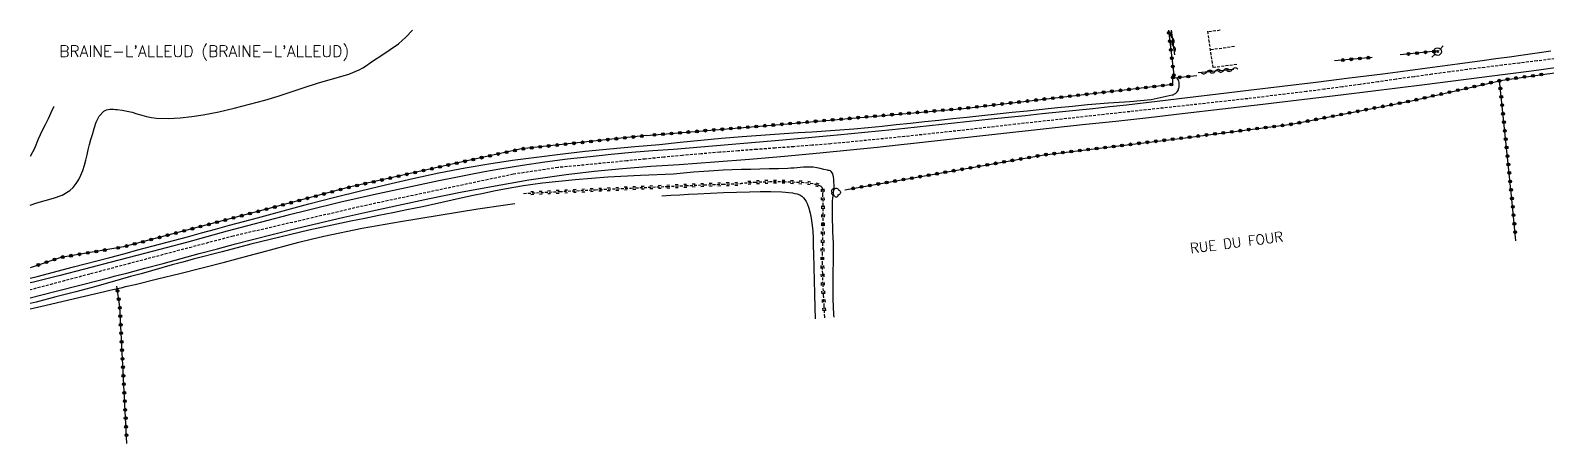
# Model space of a CAD drawing. Header units: millimetres. Extents: x 149000 to 150004, y 153000 to 154002.
# Drawn here: x 149000 to 149267.2, y 153927.1 to 154000 of the extents above; entities that cross this region are included whole.
import ezdxf
from ezdxf.enums import TextEntityAlignment as Align

# ---------------------------------------------------------------- set-up
doc = ezdxf.new("R2010")
doc.units = ezdxf.units.MM
doc.linetypes.add('DASHED', pattern=[0.75, 0.5, -0.25])
doc.layers.get('0').update_dxf_attribs({"linetype": 'CONTINUOUS'})
for name, color, linetype in [('W0001', 6, 'DASHED'), ('W0008', 7, 'CONTINUOUS'), ('W0112', 1, 'DASHED'), ('W0211', 2, 'CONTINUOUS'), ('W0214', 2, 'CONTINUOUS'), ('W0220', 5, 'DASHED'), ('W0300', 7, 'CONTINUOUS'), ('W0310', 3, 'CONTINUOUS'), ('W0323', 7, 'CONTINUOUS'), ('W0473', 7, 'CONTINUOUS'), ('W0510', 5, 'CONTINUOUS'), ('W0980', 7, 'CONTINUOUS'), ('W0989', 7, 'CONTINUOUS')]:
    doc.layers.add(name, color=color, linetype=linetype)
doc.styles.get("Standard").update_dxf_attribs({"font": 'romans.shx', "width": 0.85})

# ---------------------------------------------------------------- blocks, each defined once
blk = doc.blocks.new('T473')
for p, q in [((-0.166667, 0.166667), (0.166667, -0.166667)), ((-0.166667, -0.166667), (0.166667, 0.166667)), ((0.500001, 0.500001), (1.000002, 1.000002)), ((-1.000002, -1.000002), (-0.500001, -0.500001))]:
    blk.add_line(p, q)
blk.add_ellipse((0, 0), major_axis=(0.471405, 0.471405), ratio=1, start_param=5.4977871438, end_param=11.780972451)
blk = doc.blocks.new('T300')
for p, q in [((-0.8, 0.51), (-0.86, 0.34)), ((-0.86, 0.34), (-0.86, 0.17)), ((-0.86, 0.17), (-0.74, 0.06)), ((-0.69, 0.63), (-0.8, 0.51)), ((-0.8, -0.06), (-0.74, 0.06)), ((-0.74, 0.06), (-0.69, 0.11)), ((-0.57, 0.69), (-0.69, 0.63)), ((-0.46, 0.69), (-0.57, 0.69)), ((-0.29, 0.63), (-0.46, 0.69)), ((-0.29, 0.63), (-0.17, 0.74)), ((-0.23, 0.57), (-0.29, 0.63)), ((-0.17, 0.74), (-0.06, 0.8)), ((-0.06, 0.8), (0.06, 0.8)), ((0.06, 0.8), (0.23, 0.74)), ((0.23, 0.74), (0.34, 0.63)), ((0.34, 0.63), (0.4, 0.51)), ((0.46, 0.46), (0.34, 0.46)), ((0.4, 0.51), (0.4, 0.46)), ((0.57, 0.4), (0.46, 0.46)), ((0.57, 0.4), (0.69, 0.29)), ((0.69, 0.29), (0.74, 0.17)), ((0.74, 0.06), (0.69, -0.17)), ((0.74, 0.17), (0.74, 0.06)), ((-0.8, -0.17), (-0.8, -0.06)), ((-0.8, -0.23), (-0.8, -0.17)), ((-0.74, -0.34), (-0.8, -0.23)), ((-0.69, -0.4), (-0.74, -0.34)), ((-0.51, -0.46), (-0.69, -0.4)), ((-0.4, -0.46), (-0.51, -0.46)), ((-0.4, -0.46), (-0.34, -0.46)), ((-0.34, -0.46), (-0.34, -0.4)), ((-0.34, -0.51), (-0.34, -0.46)), ((-0.29, -0.63), (-0.34, -0.51)), ((-0.17, -0.74), (-0.29, -0.63)), ((-0.06, -0.8), (-0.17, -0.74)), ((0.06, -0.8), (-0.06, -0.8)), ((0.17, -0.74), (0.06, -0.8)), ((0.23, -0.69), (0.17, -0.74)), ((0.29, -0.46), (0.23, -0.46)), ((0.29, -0.63), (0.23, -0.69)), ((0.46, -0.4), (0.29, -0.46)), ((0.34, -0.51), (0.29, -0.63)), ((0.34, -0.51), (0.34, -0.46)), ((0.57, -0.34), (0.46, -0.4)), ((0.63, -0.29), (0.57, -0.34)), ((0.69, -0.17), (0.63, -0.29))]:
    blk.add_line(p, q)
blk = doc.blocks.new('t310o')
at = {"color": 0, "linetype": 'Continuous'}
for centre, start, end in [((-0.5, 0.38), 216.8699, 323.1304), ((0.5, -0.37), 36.8699, 143.1303)]:
    blk.add_arc(centre, 0.625, start, end, dxfattribs=at)
blk = doc.blocks.new('t323o')
at = {"color": 0, "linetype": 'Continuous'}
for radius in [0.25, 0.15]:
    blk.add_circle((0, 0), radius, dxfattribs=at)
blk = doc.blocks.new('t220o')
at = {"color": 0, "linetype": 'Continuous'}
for p, q in [((-0.25, 0.25), (0.25, 0.25)), ((-0.25, -0.25), (0.25, -0.25))]:
    blk.add_line(p, q, dxfattribs=at)

msp = doc.modelspace()

# ---------------------------------------------------------------- linework, layer by layer
at = {"layer": 'W0001'}
for points in [[(149268.59, 153994.98), (149265.51, 153994.6), (149262.43, 153994.23), (149259.36, 153993.85), (149256.28, 153993.47), (149253.2, 153993.08), (149250.13, 153992.68), (149246.97, 153992.25), (149243.82, 153991.82), (149240.66, 153991.37), (149237.51, 153990.92), (149234.35, 153990.47), (149231.2, 153990.03), (149228.04, 153989.61), (149224.88, 153989.2), (149214.51, 153987.95), (149204.13, 153986.79), (149193.74, 153985.66), (149183.36, 153984.52), (149173.6, 153983.43), (149163.84, 153982.33), (149154.07, 153981.27), (149144.3, 153980.3), (149141.04, 153980), (149137.78, 153979.74), (149134.52, 153979.48), (149131.25, 153979.24), (149127.99, 153979), (149124.73, 153978.76), (149121.47, 153978.5), (149118.21, 153978.23), (149114.93, 153977.94), (149111.65, 153977.63), (149108.36, 153977.31), (149105.08, 153976.98), (149092.99, 153975.81), (149085.11, 153974.63), (149059.39, 153969.2), (149035.75, 153963.72), (149014, 153957.97)], [(149014, 153957.97), (149010.47, 153957.03), (149000, 153954.24)]]:
    msp.add_lwpolyline(points, dxfattribs=at)
at = {"layer": 'W0008'}
for points in [[(149267.9, 153996.33), (149265.49, 153995.98), (149263.07, 153995.64), (149260.66, 153995.29), (149258.24, 153994.95), (149255.83, 153994.62), (149251.46, 153994.02), (149247.09, 153993.43), (149242.71, 153992.86), (149238.34, 153992.29), (149232.42, 153991.54), (149226.5, 153990.81), (149220.58, 153990.09), (149214.66, 153989.37), (149209.29, 153988.72), (149203.92, 153988.08), (149198.55, 153987.44), (149193.18, 153986.83), (149190.2, 153986.5), (149187.22, 153986.18), (149184.24, 153985.87), (149181.26, 153985.56), (149178.27, 153985.25), (149175.29, 153984.95), (149172.31, 153984.64), (149169.33, 153984.33), (149167.15, 153984.09), (149164.97, 153983.86), (149162.79, 153983.62), (149160.61, 153983.38), (149158.43, 153983.14), (149156.25, 153982.91), (149154.07, 153982.68), (149151.88, 153982.46), (149142.25, 153981.53), (149132.61, 153980.64), (149122.97, 153979.79), (149113.33, 153978.97)], [(149114.34, 153976.37), (149120.54, 153976.81), (149126.72, 153977.29), (149132.91, 153977.81), (149139.09, 153978.38), (149149.21, 153979.39), (149159.31, 153980.49), (149169.42, 153981.63), (149179.52, 153982.75), (149185.38, 153983.38), (149191.25, 153984.01), (149197.11, 153984.65), (149202.97, 153985.32), (149217.2, 153986.99), (149231.42, 153988.7), (149245.64, 153990.46), (149259.86, 153992.27), (149264.51, 153992.88), (149269.17, 153993.5)], [(149113.33, 153978.97), (149109.65, 153978.73), (149105.98, 153978.44), (149102.32, 153978.11), (149098.66, 153977.72), (149094.67, 153977.26), (149090.68, 153976.74), (149086.71, 153976.17), (149082.74, 153975.54), (149080.04, 153975.07), (149077.35, 153974.55), (149074.67, 153974), (149071.98, 153973.45), (149066.23, 153972.23), (149060.48, 153970.98), (149054.74, 153969.68), (149049.02, 153968.32), (149045.42, 153967.42), (149041.83, 153966.49), (149038.25, 153965.54), (149034.67, 153964.57), (149031.1, 153963.59), (149027.52, 153962.62), (149023.94, 153961.66), (149020.36, 153960.71), (149018.77, 153960.3), (149017.18, 153959.88), (149015.59, 153959.47), (149014, 153959.06)], [(149014, 153956.44), (149014.75, 153956.64), (149015.49, 153956.83), (149016.24, 153957.03), (149016.99, 153957.22), (149020.19, 153958.06), (149023.39, 153958.92), (149026.58, 153959.78), (149029.78, 153960.64), (149032.98, 153961.5), (149036.18, 153962.35), (149039.38, 153963.19), (149042.59, 153964), (149046.79, 153965.04), (149051.01, 153966.06), (149055.22, 153967.04), (149059.45, 153968), (149064.89, 153969.19), (149070.34, 153970.34), (149075.8, 153971.45), (149081.27, 153972.48), (149084.54, 153973.07), (149087.82, 153973.62), (149091.11, 153974.13), (149094.4, 153974.57), (149099.38, 153975.15), (149104.36, 153975.64), (149109.35, 153976.05), (149114.34, 153976.37)], [(149014, 153959.06), (149009.52, 153957.9), (149005.03, 153956.75), (149000.55, 153955.61), (149000, 153955.47)], [(149000, 153952.85), (149004.33, 153953.95), (149009.17, 153955.19), (149014, 153956.44)]]:
    msp.add_lwpolyline(points, dxfattribs=at)
at = {"layer": 'W0112'}
for points in [[(149212.59, 153993.98), (149208.42, 153993.42), (149207.45, 154000)], [(149209.63, 154000), (149207.49, 153999.7)], [(149212.18, 153997.13), (149207.96, 153996.55)]]:
    msp.add_lwpolyline(points, dxfattribs=at)
at = {"layer": 'W0211'}
for points in [[(149110.87, 153979.89), (149114.51, 153980.28), (149118.15, 153980.64), (149121.8, 153980.98), (149125.45, 153981.29), (149127.9, 153981.48), (149130.36, 153981.65), (149132.82, 153981.81), (149135.28, 153981.96), (149137.74, 153982.11), (149140.2, 153982.27), (149142.66, 153982.45), (149145.12, 153982.64), (149147.61, 153982.87), (149150.1, 153983.11), (149152.59, 153983.37), (149155.08, 153983.64), (149157.57, 153983.91), (149160.06, 153984.19), (149162.55, 153984.46), (149165.04, 153984.72), (149167.69, 153985), (149170.35, 153985.27), (149173.01, 153985.55), (149175.66, 153985.82), (149178.32, 153986.09), (149180.98, 153986.37), (149183.63, 153986.65), (149186.29, 153986.93), (149190, 153987.23), (149193.76, 153987.44), (149197.51, 153987.81), (149201.2, 153988.6), (149201.35, 153988.64), (149201.49, 153988.7), (149201.63, 153988.78), (149201.76, 153988.87), (149201.92, 153989), (149202.06, 153989.16), (149202.19, 153989.33), (149202.29, 153989.52), (149202.34, 153989.68), (149202.39, 153989.84), (149202.42, 153990), (149202.44, 153990.17), (149202.45, 153990.33), (149202.45, 153990.5), (149202.43, 153990.66), (149202.41, 153990.82), (149202.37, 153991.03), (149202.3, 153991.22), (149202.2, 153991.4), (149202.08, 153991.57)], [(149014, 153959.97), (149015.57, 153960.39), (149017.14, 153960.8), (149018.71, 153961.22), (149020.28, 153961.63), (149022.75, 153962.29), (149025.22, 153962.95), (149027.69, 153963.62), (149030.16, 153964.3), (149032.62, 153964.97), (149035.09, 153965.64), (149037.56, 153966.31), (149040.03, 153966.97), (149044.56, 153968.19), (149049.1, 153969.41), (149053.64, 153970.6), (149058.19, 153971.73), (149062.79, 153972.82), (149067.39, 153973.88), (149072.01, 153974.87), (149076.65, 153975.77), (149080.81, 153976.47), (149084.99, 153977.09), (149089.18, 153977.65), (149093.37, 153978.17), (149097.74, 153978.67), (149102.11, 153979.13), (149106.49, 153979.54), (149110.87, 153979.89)], [(149113.32, 153974.62), (149107.54, 153974.43), (149101.76, 153974.1), (149096, 153973.64), (149090.24, 153973.05), (149088.56, 153972.84), (149086.89, 153972.58), (149085.22, 153972.29), (149083.55, 153971.98), (149081.7, 153971.63), (149079.86, 153971.25), (149078.02, 153970.86), (149076.18, 153970.46), (149074.34, 153970.05), (149072.51, 153969.65), (149070.67, 153969.24), (149068.83, 153968.85), (149066.36, 153968.34), (149063.88, 153967.84), (149061.41, 153967.34), (149058.93, 153966.85), (149056.46, 153966.35), (149053.98, 153965.84), (149051.52, 153965.31), (149049.05, 153964.76), (149043.95, 153963.55), (149038.86, 153962.29), (149033.78, 153960.98), (149028.7, 153959.65), (149026.86, 153959.15), (149025.02, 153958.65), (149023.18, 153958.14), (149021.35, 153957.62), (149019.51, 153957.1), (149017.67, 153956.58), (149015.84, 153956.06), (149014, 153955.55)], [(149141.63, 153949.46), (149141.59, 153949.85), (149141.51, 153951.3), (149141.47, 153952.57), (149141.45, 153953.85), (149141.45, 153955.13), (149141.47, 153956.4), (149141.49, 153957.68), (149141.51, 153958.95), (149141.52, 153960.23), (149141.52, 153961.5), (149141.5, 153962.5), (149141.47, 153963.49), (149141.43, 153964.49), (149141.39, 153965.48), (149141.35, 153966.47), (149141.33, 153967.47), (149141.32, 153968.46), (149141.33, 153969.46), (149141.36, 153969.93), (149141.4, 153970.4), (149141.47, 153970.87), (149141.53, 153971.34), (149141.59, 153971.81), (149141.63, 153972.28), (149141.64, 153972.76), (149141.61, 153973.24), (149141.58, 153973.7), (149141.54, 153974.19), (149141.4, 153974.68), (149141.12, 153975.11), (149140.97, 153975.22), (149140.79, 153975.27), (149140.61, 153975.29), (149140.45, 153975.32), (149139.83, 153975.49), (149139.2, 153975.65), (149138.57, 153975.78), (149137.92, 153975.87), (149137.36, 153975.9), (149136.8, 153975.9), (149136.24, 153975.87), (149135.68, 153975.83), (149135.12, 153975.78), (149134.56, 153975.73), (149134.01, 153975.69), (149133.45, 153975.66), (149131.82, 153975.6), (149130.2, 153975.56), (149128.57, 153975.52), (149126.94, 153975.49), (149125.32, 153975.45), (149123.69, 153975.4), (149122.07, 153975.33), (149120.44, 153975.25), (149118.66, 153975.13), (149116.87, 153974.98), (149115.09, 153974.82), (149113.32, 153974.62)], [(149111.3, 153970.82), (149112.87, 153970.92), (149114.43, 153971.01), (149116, 153971.09), (149117.57, 153971.17), (149119.85, 153971.28), (149122.14, 153971.39), (149124.42, 153971.48), (149126.71, 153971.52), (149128.6, 153971.56), (149130.5, 153971.6), (149132.41, 153971.55), (149134.31, 153971.33), (149134.73, 153971.25), (149135.15, 153971.15), (149135.57, 153970.99), (149135.95, 153970.77), (149136.24, 153970.5), (149136.49, 153970.18), (149136.69, 153969.84), (149136.86, 153969.49), (149137.19, 153968.65), (149137.41, 153967.78), (149137.58, 153966.89), (149137.71, 153966.01), (149137.86, 153964.67), (149137.92, 153963.32), (149137.95, 153961.97), (149137.99, 153960.63), (149138.07, 153958.26), (149138.14, 153955.9), (149138.19, 153953.54), (149138.24, 153951.17), (149138.28, 153949.13)], [(149000, 153956.32), (149001.19, 153956.62), (149007.6, 153958.29), (149014, 153959.97)], [(149014, 153955.55), (149013.38, 153955.38), (149012.76, 153955.21), (149012.14, 153955.04), (149011.52, 153954.87), (149008.02, 153953.93), (149004.51, 153953.01), (149001, 153952.11), (149000, 153951.85)]]:
    msp.add_lwpolyline(points, dxfattribs=at)
at = {"layer": 'W0214'}
for points in [[(149014, 153954.18), (149014.56, 153954.31), (149015.11, 153954.44), (149015.67, 153954.56), (149016.23, 153954.69), (149016.79, 153954.82), (149017.34, 153954.95), (149017.9, 153955.08), (149018.46, 153955.21), (149022.4, 153956.17), (149026.35, 153957.14), (149030.29, 153958.13), (149034.22, 153959.13), (149036.41, 153959.7), (149038.59, 153960.29), (149040.77, 153960.89), (149042.94, 153961.5), (149045.12, 153962.09), (149047.31, 153962.67), (149049.5, 153963.21), (149051.71, 153963.72), (149058.46, 153965.1), (149065.24, 153966.31), (149072.04, 153967.43), (149078.85, 153968.53), (149080.47, 153968.78), (149082.1, 153969.03), (149083.74, 153969.26), (149085.37, 153969.47)], [(149000, 153950.88), (149002.58, 153951.5), (149007.81, 153952.73), (149013.05, 153953.96), (149013.29, 153954.02), (149013.52, 153954.07), (149013.76, 153954.13), (149014, 153954.18)]]:
    msp.add_lwpolyline(points, dxfattribs=at)
at = {"layer": 'W0220'}
for points in [[(149086.93, 153971.25), (149093.25, 153971.58), (149099.57, 153971.9), (149105.89, 153972.2), (149112.21, 153972.48), (149115.47, 153972.62), (149118.73, 153972.76), (149122, 153972.88), (149125.26, 153972.99)], [(149140.01, 153949.3), (149140, 153949.46), (149139.88, 153951.36), (149139.77, 153953.27), (149139.68, 153955.18), (149139.62, 153957.09), (149139.59, 153958.81), (149139.6, 153960.52), (149139.63, 153962.24), (149139.66, 153963.95), (149139.7, 153965.67), (149139.72, 153967.39), (149139.7, 153969.1), (149139.65, 153970.82), (149139.66, 153971.17), (149139.68, 153971.54), (149139.66, 153971.93), (149139.51, 153972.29), (149139.34, 153972.46), (149139.12, 153972.59), (149138.9, 153972.66), (149138.68, 153972.73), (149137.9, 153972.93), (149137.1, 153973.05), (149136.3, 153973.12), (149135.5, 153973.17), (149132.94, 153973.27), (149130.38, 153973.28), (149127.82, 153973.19), (149125.26, 153972.99)]]:
    msp.add_lwpolyline(points, dxfattribs=at)
at = {"layer": 'W0310'}
for points in [[(149201.65, 153995.69), (149201.07, 154000)], [(149212.04, 153993.09), (149205.8, 153992.52)]]:
    msp.add_lwpolyline(points, dxfattribs=at)
at = {"layer": 'W0323'}
for points in [[(149143.51, 153971.88), (149178.62, 153978.05), (149202.58, 153980.95), (149222.2, 153983.45), (149243.36, 153987.58), (149259.4, 153991.24), (149286.42, 153995.03), (149315.57, 153998.79), (149328.88, 154000)], [(149200.56, 154000), (149201.56, 153991.62), (149205.55, 153992.01)], [(149248.23, 153996.37), (149241.36, 153995.67)], [(149236.45, 153995.23), (149229.79, 153994.63)], [(149108.49, 153981.44), (149132.77, 153983.47), (149164.46, 153986.24), (149201.33, 153990.48), (149201.34, 153991.76)], [(149261.78, 153962.91), (149261.14, 153969.66), (149258.9, 153991.13)], [(149108.49, 153981.44), (149086.57, 153979.1), (149074.01, 153976.35), (149055.94, 153972.27), (149042.73, 153968.77), (149016.41, 153961.83), (149014, 153961.42)], [(149014, 153961.42), (149005.39, 153959.97), (149000, 153958.16)], [(149017.03, 153927.14), (149015.76, 153951.24), (149015.25, 153954.93)]]:
    msp.add_lwpolyline(points, dxfattribs=at)
at = {"layer": 'W0510'}
for points in [[(149014, 153986.09), (149014.33, 153986.1), (149014.65, 153986.08), (149014.98, 153986.06), (149015.3, 153986.03), (149016.19, 153985.94), (149017.07, 153985.77), (149017.93, 153985.55), (149018.78, 153985.29), (149019.63, 153985.03), (149020.48, 153984.8), (149021.36, 153984.61), (149022.24, 153984.51), (149024.31, 153984.46), (149026.38, 153984.59), (149028.43, 153984.83), (149030.47, 153985.13), (149033.22, 153985.63), (149035.93, 153986.26), (149038.63, 153986.97), (149041.32, 153987.7), (149043.65, 153988.39), (149045.97, 153989.14), (149048.28, 153989.91), (149050.59, 153990.67), (149052.43, 153991.21), (149054.29, 153991.72), (149056.13, 153992.29), (149057.92, 153993.02), (149058.59, 153993.38), (149059.24, 153993.8), (149059.87, 153994.24), (149060.49, 153994.68), (149061.95, 153995.64), (149063.43, 153996.59), (149064.86, 153997.62), (149066.19, 153998.77), (149067.36, 154000)], [(149004.13, 153986.6), (149004.07, 153986.48), (149003.6, 153985.44), (149003.12, 153984.39), (149002.62, 153983.36), (149002.1, 153982.33), (149001.4, 153980.81), (149000.74, 153979.17), (149000, 153977.75)], [(149000, 153969.18), (149001.15, 153969.57), (149002.61, 153969.99), (149004.11, 153970.39), (149005.6, 153970.93), (149006.95, 153971.74), (149007.57, 153972.31), (149008.09, 153972.98), (149008.52, 153973.7), (149008.89, 153974.44), (149009.26, 153975.31), (149009.56, 153976.21), (149009.8, 153977.12), (149010, 153978.04), (149010.19, 153978.95), (149010.4, 153979.86), (149010.64, 153980.77), (149010.94, 153981.66), (149011.27, 153982.68), (149011.6, 153983.79), (149012.11, 153984.88), (149012.94, 153985.74), (149013.18, 153985.89), (149013.45, 153985.99), (149013.72, 153986.06), (149014, 153986.09)]]:
    msp.add_lwpolyline(points, dxfattribs=at)

# ---------------------------------------------------------------- block references
at = {"layer": 'W0220'}
for p, rotation in [((149092.92, 153971.56), 3.015040602497534), ((149094.42, 153971.64), 2.872808081353747), ((149095.92, 153971.71), 2.872808081353747), ((149097.42, 153971.79), 2.872808081353747), ((149098.92, 153971.87), 2.872808081353747), ((149100.41, 153971.94), 2.730576221863704), ((149101.91, 153972.01), 2.730576221863704), ((149103.41, 153972.08), 2.730576221863704), ((149104.91, 153972.15), 2.730576221863704), ((149106.41, 153972.22), 2.588345024095728), ((149107.91, 153972.29), 2.588345024095728), ((149109.4, 153972.36), 2.588345024095728), ((149110.9, 153972.43), 2.588345024095728), ((149112.4, 153972.49), 2.446113815902257), ((149113.9, 153972.56), 2.446113815902257), ((149115.4, 153972.62), 2.446113815902257), ((149116.9, 153972.68), 2.303882715699112), ((149118.4, 153972.74), 2.303882715699112), ((149119.89, 153972.8), 2.161652563791005), ((149121.39, 153972.86), 2.161652563791005), ((149122.89, 153972.91), 2.01942336319258), ((149124.39, 153972.96), 2.01942336319258), ((149126.71, 153973.1), 184.3125358890393), ((149128.21, 153973.2), 182.0938937114631), ((149129.71, 153973.26), 182.0938937114631), ((149131.21, 153973.28), 179.8752570236834), ((149132.71, 153973.28), 179.8752570236834), ((149134.21, 153973.22), 177.6566258295244), ((149135.71, 153973.16), 176.4189806651324), ((149137.2, 153973.04), 171.4793633771545), ((149138.67, 153972.73), 165.4463508738107), ((149139.67, 153971.79), 94.28741631993402), ((149088.43, 153971.33), 3.015040602497534), ((149089.93, 153971.41), 3.015040602497534), ((149091.42, 153971.48), 3.015040602497534), ((149139.66, 153970.29), 91.86117646957658), ((149139.71, 153968.79), 90.45379792945732), ((149139.72, 153967.29), 89.44516603113388), ((149139.67, 153964.29), 88.8355656608721), ((149139.7, 153965.79), 89.44516603113388), ((149139.61, 153961.29), 89.03322338833311), ((149139.64, 153962.79), 88.69817975979596), ((149139.59, 153959.79), 89.7678716808564), ((149139.6, 153958.29), 90.901916504628), ((149139.63, 153956.79), 91.94368890382141), ((149139.68, 153955.29), 91.94368890382141), ((149139.75, 153953.79), 92.65875211813366), ((149139.83, 153952.3), 93.20716289012965), ((149139.91, 153950.8), 93.58889417601557)]:
    msp.add_blockref('t220o', p, dxfattribs=dict(at, rotation=rotation))
at = {"layer": 'W0300'}
msp.add_blockref('T300', (149142.01, 153971.38), dxfattribs=at)
at = {"layer": 'W0310'}
for p, rotation in [((149201.25, 153998.66), 97.68657635045335), ((149201.45, 153997.17), 97.68657635045335), ((149210.29, 153992.93), 185.2980138229491), ((149211.78, 153993.07), 185.2980138229491), ((149207.3, 153992.65), 185.2980138229491), ((149208.79, 153992.79), 185.2980138229491)]:
    msp.add_blockref('t310o', p, dxfattribs=dict(at, rotation=rotation))
at = {"layer": 'W0323'}
for p, rotation in [((149200.61, 153999.55), 276.8026478050285), ((149200.79, 153998.06), 276.8026478050285), ((149200.97, 153996.58), 276.8026478050285), ((149242.85, 153995.83), 185.8153973415864), ((149244.35, 153995.98), 185.8153973415864), ((149245.84, 153996.13), 185.8153973415864), ((149247.33, 153996.28), 185.8153973415864), ((149201.15, 153995.09), 276.8026478050285), ((149201.32, 153993.6), 276.8026478050285), ((149231.28, 153994.76), 185.1921050067239), ((149232.77, 153994.9), 185.1921050067239), ((149234.27, 153995.03), 185.1921050067239), ((149235.76, 153995.17), 185.1921050067239), ((149199.55, 153990.27), 6.545662092029829), ((149201.04, 153990.44), 6.545662092029829), ((149201.34, 153991.69), 89.5544741476809), ((149201.5, 153992.11), 276.8026478050285), ((149202.56, 153991.72), 5.541310968690641), ((149204.06, 153991.86), 5.541310968690641), ((149255.91, 153990.44), 12.87635968637485), ((149257.37, 153990.78), 12.87635968637485), ((149258.84, 153991.11), 12.87635968637485), ((149260.31, 153991.37), 7.987830735881802), ((149261.8, 153991.58), 7.987830735881802), ((149263.28, 153991.79), 7.987830735881802), ((149264.77, 153991.99), 7.987830735881802), ((149266.26, 153992.2), 7.987830735881802), ((149175.71, 153987.54), 6.545662092029829), ((149177.2, 153987.71), 6.545662092029829), ((149178.69, 153987.88), 6.545662092029829), ((149180.18, 153988.05), 6.545662092029829), ((149181.67, 153988.22), 6.545662092029829), ((149183.16, 153988.39), 6.545662092029829), ((149184.65, 153988.56), 6.545662092029829), ((149186.14, 153988.73), 6.545662092029829), ((149187.63, 153988.9), 6.545662092029829), ((149189.12, 153989.07), 6.545662092029829), ((149190.61, 153989.25), 6.545662092029829), ((149192.1, 153989.42), 6.545662092029829), ((149193.59, 153989.59), 6.545662092029829), ((149195.08, 153989.76), 6.545662092029829), ((149196.57, 153989.93), 6.545662092029829), ((149198.06, 153990.1), 6.545662092029829), ((149244.21, 153987.77), 12.87635968637485), ((149245.68, 153988.1), 12.87635968637485), ((149247.14, 153988.44), 12.87635968637485), ((149248.6, 153988.77), 12.87635968637485), ((149250.06, 153989.11), 12.87635968637485), ((149251.53, 153989.44), 12.87635968637485), ((149252.99, 153989.77), 12.87635968637485), ((149254.45, 153990.11), 12.87635968637485), ((149259.04, 153989.77), 95.97288043589776), ((149259.2, 153988.28), 95.97288043589776), ((149148.84, 153984.88), 5.011005039682426), ((149150.34, 153985.01), 5.011005039682426), ((149151.83, 153985.14), 5.011005039682426), ((149153.33, 153985.27), 5.011005039682426), ((149154.82, 153985.4), 5.011005039682426), ((149156.32, 153985.53), 5.011005039682426), ((149157.81, 153985.66), 5.011005039682426), ((149159.3, 153985.79), 5.011005039682426), ((149160.8, 153985.92), 5.011005039682426), ((149162.29, 153986.05), 5.011005039682426), ((149163.79, 153986.19), 5.011005039682426), ((149165.28, 153986.34), 6.545662092029829), ((149166.77, 153986.51), 6.545662092029829), ((149168.26, 153986.68), 6.545662092029829), ((149169.75, 153986.85), 6.545662092029829), ((149171.24, 153987.02), 6.545662092029829), ((149172.73, 153987.19), 6.545662092029829), ((149174.22, 153987.36), 6.545662092029829), ((149229.5, 153984.87), 11.02745334214931), ((149230.97, 153985.16), 11.02745334214931), ((149232.44, 153985.45), 11.02745334214931), ((149233.91, 153985.73), 11.02745334214931), ((149235.39, 153986.02), 11.02745334214931), ((149236.86, 153986.31), 11.02745334214931), ((149238.33, 153986.59), 11.02745334214931), ((149239.8, 153986.88), 11.02745334214931), ((149241.28, 153987.17), 11.02745334214931), ((149242.75, 153987.45), 11.02745334214931), ((149259.35, 153986.79), 95.97288043589776), ((149259.51, 153985.29), 95.97288043589776), ((149118.95, 153982.32), 4.760712159095762), ((149120.45, 153982.44), 4.760712159095762), ((149121.94, 153982.56), 4.760712159095762), ((149123.44, 153982.69), 4.760712159095762), ((149124.93, 153982.81), 4.760712159095762), ((149126.43, 153982.94), 4.760712159095762), ((149127.92, 153983.06), 4.760712159095762), ((149129.42, 153983.19), 4.760712159095762), ((149130.91, 153983.31), 4.760712159095762), ((149132.41, 153983.44), 4.760712159095762), ((149133.9, 153983.57), 5.011005039682426), ((149135.4, 153983.7), 5.011005039682426), ((149136.89, 153983.83), 5.011005039682426), ((149138.38, 153983.96), 5.011005039682426), ((149139.88, 153984.09), 5.011005039682426), ((149141.37, 153984.22), 5.011005039682426), ((149142.87, 153984.35), 5.011005039682426), ((149144.36, 153984.48), 5.011005039682426), ((149145.86, 153984.61), 5.011005039682426), ((149147.35, 153984.74), 5.011005039682426), ((149213.21, 153982.31), 7.257216971191538), ((149214.69, 153982.49), 7.257216971191538), ((149216.18, 153982.68), 7.257216971191538), ((149217.67, 153982.87), 7.257216971191538), ((149219.16, 153983.06), 7.257216971191538), ((149220.65, 153983.25), 7.257216971191538), ((149222.13, 153983.44), 7.257216971191538), ((149223.61, 153983.72), 11.02745334214931), ((149225.08, 153984.01), 11.02745334214931), ((149226.55, 153984.3), 11.02745334214931), ((149228.02, 153984.59), 11.02745334214931), ((149259.67, 153983.8), 95.97288043589776), ((149259.82, 153982.31), 95.97288043589776), ((149091.33, 153979.61), 186.0944561832295), ((149092.82, 153979.77), 186.0944561832295), ((149094.31, 153979.93), 186.0944561832295), ((149095.8, 153980.09), 186.0944561832295), ((149097.3, 153980.25), 186.0944561832295), ((149098.79, 153980.41), 186.0944561832295), ((149100.28, 153980.57), 186.0944561832295), ((149101.77, 153980.73), 186.0944561832295), ((149103.26, 153980.89), 186.0944561832295), ((149104.75, 153981.05), 186.0944561832295), ((149106.24, 153981.2), 186.0944561832295), ((149107.74, 153981.36), 186.0944561832295), ((149109.98, 153981.57), 4.760712159095762), ((149111.48, 153981.69), 4.760712159095762), ((149112.97, 153981.82), 4.760712159095762), ((149114.47, 153981.94), 4.760712159095762), ((149115.96, 153982.07), 4.760712159095762), ((149117.46, 153982.19), 4.760712159095762), ((149190.88, 153979.53), 6.911512813289614), ((149192.37, 153979.71), 6.911512813289614), ((149193.86, 153979.89), 6.911512813289614), ((149195.35, 153980.08), 6.911512813289614), ((149196.83, 153980.26), 6.911512813289614), ((149198.32, 153980.44), 6.911512813289614), ((149199.81, 153980.62), 6.911512813289614), ((149201.3, 153980.8), 6.911512813289614), ((149202.79, 153980.98), 7.257216971191538), ((149204.28, 153981.17), 7.257216971191538), ((149205.77, 153981.36), 7.257216971191538), ((149207.25, 153981.55), 7.257216971191538), ((149208.74, 153981.74), 7.257216971191538), ((149210.23, 153981.93), 7.257216971191538), ((149211.72, 153982.12), 7.257216971191538), ((149259.98, 153980.82), 95.97288043589776), ((149076.59, 153976.91), 192.3853197507105), ((149078.06, 153977.23), 192.3853197507105), ((149079.52, 153977.56), 192.3853197507105), ((149080.99, 153977.88), 192.3853197507105), ((149082.45, 153978.2), 192.3853197507105), ((149083.92, 153978.52), 192.3853197507105), ((149085.39, 153978.84), 192.3853197507105), ((149086.86, 153979.13), 186.0944561832295), ((149088.35, 153979.29), 186.0944561832295), ((149089.84, 153979.45), 186.0944561832295), ((149173.05, 153977.07), 9.96720506223228), ((149174.53, 153977.33), 9.96720506223228), ((149176.01, 153977.59), 9.96720506223228), ((149177.49, 153977.85), 9.96720506223228), ((149178.97, 153978.09), 6.911512813289614), ((149180.45, 153978.27), 6.911512813289614), ((149181.94, 153978.45), 6.911512813289614), ((149183.43, 153978.63), 6.911512813289614), ((149184.92, 153978.81), 6.911512813289614), ((149186.41, 153978.99), 6.911512813289614), ((149187.9, 153979.17), 6.911512813289614), ((149189.39, 153979.35), 6.911512813289614), ((149260.13, 153979.33), 95.97288043589776), ((149260.29, 153977.83), 95.97288043589776), ((149064.89, 153974.29), 192.7062557672585), ((149066.35, 153974.62), 192.7062557672585), ((149067.81, 153974.95), 192.7062557672585), ((149069.27, 153975.28), 192.7062557672585), ((149070.74, 153975.61), 192.7062557672585), ((149072.2, 153975.94), 192.7062557672585), ((149073.66, 153976.27), 192.7062557672585), ((149075.13, 153976.59), 192.3853197507105), ((149156.8, 153974.21), 9.96720506223228), ((149158.28, 153974.47), 9.96720506223228), ((149159.76, 153974.73), 9.96720506223228), ((149161.23, 153974.99), 9.96720506223228), ((149162.71, 153975.25), 9.96720506223228), ((149164.19, 153975.51), 9.96720506223228), ((149165.67, 153975.77), 9.96720506223228), ((149167.14, 153976.03), 9.96720506223228), ((149168.62, 153976.29), 9.96720506223228), ((149170.1, 153976.55), 9.96720506223228), ((149171.58, 153976.81), 9.96720506223228), ((149260.45, 153976.34), 95.97288043589776), ((149260.6, 153974.85), 95.97288043589776), ((149053.2, 153971.54), 194.8587798265092), ((149054.65, 153971.93), 194.8587798265092), ((149056.11, 153972.31), 192.7062557672585), ((149057.57, 153972.64), 192.7062557672585), ((149059.03, 153972.97), 192.7062557672585), ((149060.5, 153973.3), 192.7062557672585), ((149061.96, 153973.63), 192.7062557672585), ((149063.42, 153973.96), 192.7062557672585), ((149144.98, 153972.14), 9.96720506223228), ((149146.46, 153972.4), 9.96720506223228), ((149147.94, 153972.66), 9.96720506223228), ((149149.42, 153972.92), 9.96720506223228), ((149150.89, 153973.18), 9.96720506223228), ((149152.37, 153973.43), 9.96720506223228), ((149153.85, 153973.69), 9.96720506223228), ((149155.32, 153973.95), 9.96720506223228), ((149260.76, 153973.36), 95.97288043589776), ((149260.91, 153971.87), 95.97288043589776), ((149043.06, 153968.85), 194.8587798265092), ((149044.51, 153969.24), 194.8587798265092), ((149045.96, 153969.62), 194.8587798265092), ((149047.4, 153970.01), 194.8587798265092), ((149048.85, 153970.39), 194.8587798265092), ((149050.3, 153970.78), 194.8587798265092), ((149051.75, 153971.16), 194.8587798265092), ((149261.07, 153970.38), 95.97288043589776), ((149261.22, 153968.88), 95.36180725424232), ((149032.9, 153966.17), 194.7711049149802), ((149034.35, 153966.56), 194.7711049149802), ((149035.8, 153966.94), 194.7711049149802), ((149037.25, 153967.32), 194.7711049149802), ((149038.7, 153967.7), 194.7711049149802), ((149040.15, 153968.09), 194.7711049149802), ((149041.61, 153968.47), 194.7711049149802), ((149261.36, 153967.39), 95.36180725424232), ((149022.75, 153963.5), 194.7711049149802), ((149024.2, 153963.88), 194.7711049149802), ((149025.65, 153964.26), 194.7711049149802), ((149027.1, 153964.65), 194.7711049149802), ((149028.55, 153965.03), 194.7711049149802), ((149030, 153965.41), 194.7711049149802), ((149031.45, 153965.79), 194.7711049149802), ((149261.5, 153965.9), 95.36180725424232), ((149261.64, 153964.4), 95.36180725424232), ((149011.62, 153961.02), 189.5448833387172), ((149013.1, 153961.27), 189.5448833387172), ((149015.48, 153961.67), 189.544883339001), ((149016.95, 153961.97), 194.7711049149802), ((149018.4, 153962.35), 194.7711049149802), ((149019.85, 153962.73), 194.7711049149802), ((149021.3, 153963.12), 194.7711049149802), ((149001.42, 153958.64), 198.5739748245725), ((149002.84, 153959.12), 198.5739748245725), ((149004.27, 153959.6), 198.5739748245725), ((149005.7, 153960.03), 189.5448833387172), ((149007.18, 153960.27), 189.5448833387172), ((149008.66, 153960.52), 189.5448833387172), ((149010.14, 153960.77), 189.5448833387172), ((149015.37, 153954.07), 97.96686695677528), ((149015.57, 153952.59), 97.96686695677528), ((149015.77, 153951.1), 93.01244934625184), ((149015.85, 153949.6), 93.01244934625184), ((149015.93, 153948.11), 93.01244934625184), ((149016.01, 153946.61), 93.01244934625184), ((149016.09, 153945.11), 93.01244934625184), ((149016.16, 153943.61), 93.01244934625184), ((149016.24, 153942.12), 93.01244934625184), ((149016.32, 153940.62), 93.01244934625184), ((149016.4, 153939.12), 93.01244934625184), ((149016.48, 153937.62), 93.01244934625184), ((149016.56, 153936.12), 93.01244934625184), ((149016.64, 153934.63), 93.01244934625184), ((149016.72, 153933.13), 93.01244934625184), ((149016.8, 153931.63), 93.01244934625184), ((149016.87, 153930.13), 93.01244934625184), ((149016.95, 153928.63), 93.01244934625184)]:
    msp.add_blockref('t323o', p, dxfattribs=dict(at, rotation=rotation))
at = {"layer": 'W0473'}
msp.add_blockref('T473', (149247.98, 153996.25), dxfattribs=at)

# ---------------------------------------------------------------- texts
at = {"layer": 'W0980'}
msp.add_text("BRAINE-L'ALLEUD (BRAINE-L'ALLEUD)", height=2, dxfattribs=at).set_placement((149030.64, 153996.16), align=Align.MIDDLE)
at = {"layer": 'W0989'}
msp.add_text('RUE DU FOUR   ', height=1.75, rotation=7.3476, dxfattribs=at).set_placement((149204.48, 153960.69))

doc.saveas('drawing.dxf')
